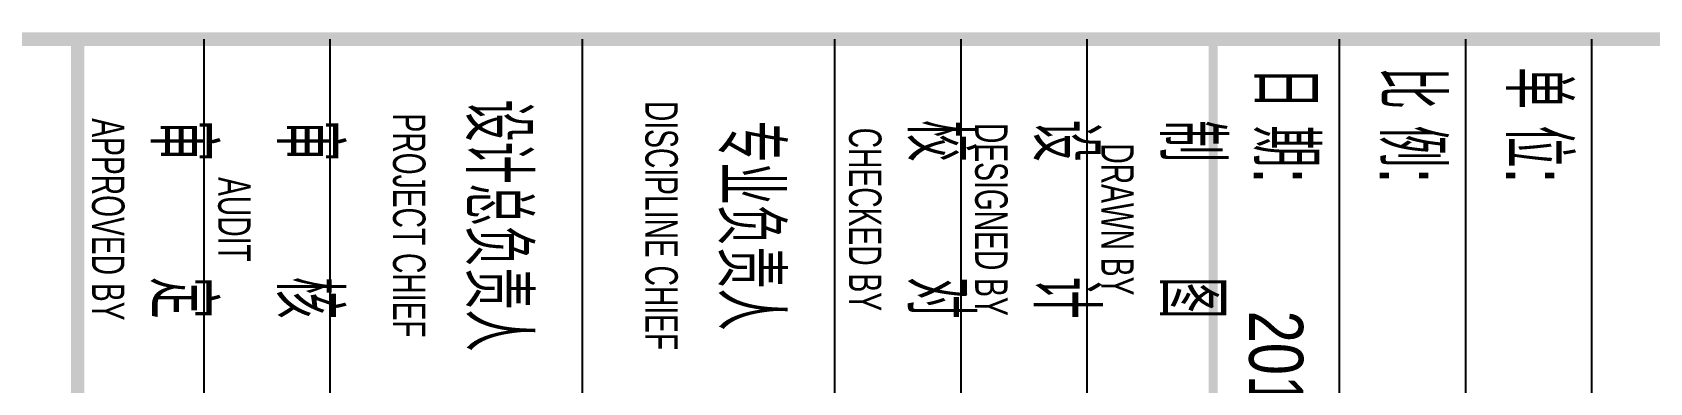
# Model space of a CAD drawing. Extents: x -12446 to 284554, y -295110 to 165007.
# Drawn here: x 57071 to 66044, y -289016 to -287073 of the extents above; entities that cross this region are included whole.
import ezdxf
from ezdxf.enums import TextEntityAlignment as Align

# ---------------------------------------------------------------- set-up
doc = ezdxf.new("R2010")
doc.units = 0
doc.header["$LTSCALE"] = 1000
doc.layers.get('0').update_dxf_attribs({"linetype": 'CONTINUOUS'})
for name, color, linetype in [('A-Anno-Note', 241, 'CONTINUOUS'), ('AX-14-E$0$AX-31-B01$0$A-Grid-Iden', 11, 'CONTINUOUS'), ('AX-31-B01$0$A-Grid-Iden', 11, 'CONTINUOUS'), ('AX-TK-HF-20190012-S001-TQ2$0$A-TEXT-VERS-A1', 130, 'CONTINUOUS')]:
    doc.layers.add(name, color=color, linetype=linetype)
doc.styles.add('AX-TK-HF-20190012-S001-TQ2$0$HZ', font='jzfz_ena.shx', dxfattribs={"width": 0.7, "bigfont": 'jzfz_cna.shx'})

# ---------------------------------------------------------------- blocks, each defined once
blk = doc.blocks.new('*U192')
at = {"color": 4, "const_width": 0.75}
blk.add_lwpolyline([(-70, 0), (-70, 574)], dxfattribs=at)
blk = doc.blocks.new('*U400')
at = {"color": 4, "const_width": 0.75}
blk.add_lwpolyline([(-70, 0), (-70, 574)], dxfattribs=at)
blk = doc.blocks.new('AX-TK-HF-20190012-S001-TQ2$0$A$C44F154A2')
at = {"layer": 'AX-TK-HF-20190012-S001-TQ2$0$A-TEXT-VERS-A1', "style": 'AX-TK-HF-20190012-S001-TQ2$0$HZ', "width": 0.8}
for tag, p in [('出图日期', (20.858, 2)), ('VERSION', (53.649, 2))]:
    blk.add_attdef(tag, text='', height=3, dxfattribs=at).set_placement(p, align=Align.CENTER)
blk = doc.blocks.new('AX-TK-HF-20190012-S001-TQ2$0$BZTQ')
at = {"color": 4}
for p, q in [((-70, 177.675), (0, 177.675)), ((-70, 170.675), (0, 170.675)), ((-70, 163.675), (0, 163.675)), ((-70, 149.675), (0, 149.675)), ((-70, 142.675), (0, 142.675)), ((-70, 135.675), (0, 135.675)), ((-70, 121.675), (0, 121.675)), ((-70, 107.675), (0, 107.675)), ((-70, 100.675), (0, 100.675))]:
    blk.add_line(p, q, dxfattribs=at)
for points, const_width in [([(-70, 156.675), (0, 156.675)], 0.5), ([(-70, 93.675), (0, 93.675)], 0.75)]:
    blk.add_lwpolyline(points, dxfattribs=dict(at, const_width=const_width))
at = {"style": 'AX-TK-HF-20190012-S001-TQ2$0$HZ', "width": 0.7}
for s, p in [('单 位:', (-68.45, 172.925)), ('比 例:', (-68.45, 165.925)), ('日 期:', (-68.45, 158.925))]:
    blk.add_text(s, height=3.5, dxfattribs=at).set_placement(p)
for s, p in [('制       图', (-60, 152.675)), ('设       计', (-60, 145.675)), ('校       对', (-60, 138.675)), ('专业负责人', (-59.659, 128.175)), ('设计总负责人', (-59.659, 114.175)), ('审       核', (-60, 103.675)), ('审       定', (-60, 96.675))]:
    blk.add_text(s, height=3.5, dxfattribs=at).set_placement(p, align=Align.BOTTOM_CENTER)
at = {"style": 'AX-TK-HF-20190012-S001-TQ2$0$HZ', "width": 0.65}
for s, p in [('DRAWN BY', (-60, 150.475)), ('DESIGNED BY', (-60, 143.475)), ('CHECKED BY', (-60, 136.475)), ('DISCIPLINE CHIEF', (-59.659, 125.175)), ('PROJECT CHIEF', (-59.659, 111.175)), ('AUDIT', (-60, 101.475)), ('APPROVED BY', (-60, 94.475))]:
    blk.add_text(s, height=1.8, dxfattribs=at).set_placement(p, align=Align.CENTER)
blk = doc.blocks.new('AX-TK-HF-20190012-S001-TQ2')
blk.add_blockref('AX-TK-HF-20190012-S001-TQ2$0$BZTQ', (0, 0))
at = {"layer": 'AX-TK-HF-20190012-S001-TQ2$0$A-TEXT-VERS-A1'}
blk.add_blockref('AX-TK-HF-20190012-S001-TQ2$0$A$C44F154A2', (-70, 156.675), dxfattribs=at).add_auto_attribs({'VERSION': 'A', '出图日期': '2019.08'})
blk = doc.blocks.new('AX-14-E')
at = {"xscale": 100, "yscale": 100, "zscale": 100, "rotation": 270}
blk.add_blockref('AX-TK-HF-20190012-S001-TQ2', (47954.3, -294110.2), dxfattribs=at)
at = {"layer": 'AX-14-E$0$AX-31-B01$0$A-Grid-Iden', "linetype": 'ByBlock', "xscale": 100, "yscale": 100, "zscale": 100, "rotation": 270}
blk.add_blockref('*U400', (47954.3, -294110.2), dxfattribs=at)

msp = doc.modelspace()

# ---------------------------------------------------------------- block references
at = {"layer": 'AX-31-B01$0$A-Grid-Iden', "linetype": 'ByBlock', "xscale": 100, "yscale": 100, "zscale": 100, "rotation": 270}
msp.add_blockref('*U192', (47954.3, -294110.2), dxfattribs=at)

# ---------------------------------------------------------------- next in the draw order: block references
at = {"layer": 'A-Anno-Note'}
msp.add_blockref('AX-14-E', (0, 0), dxfattribs=at)

doc.saveas('drawing.dxf')
